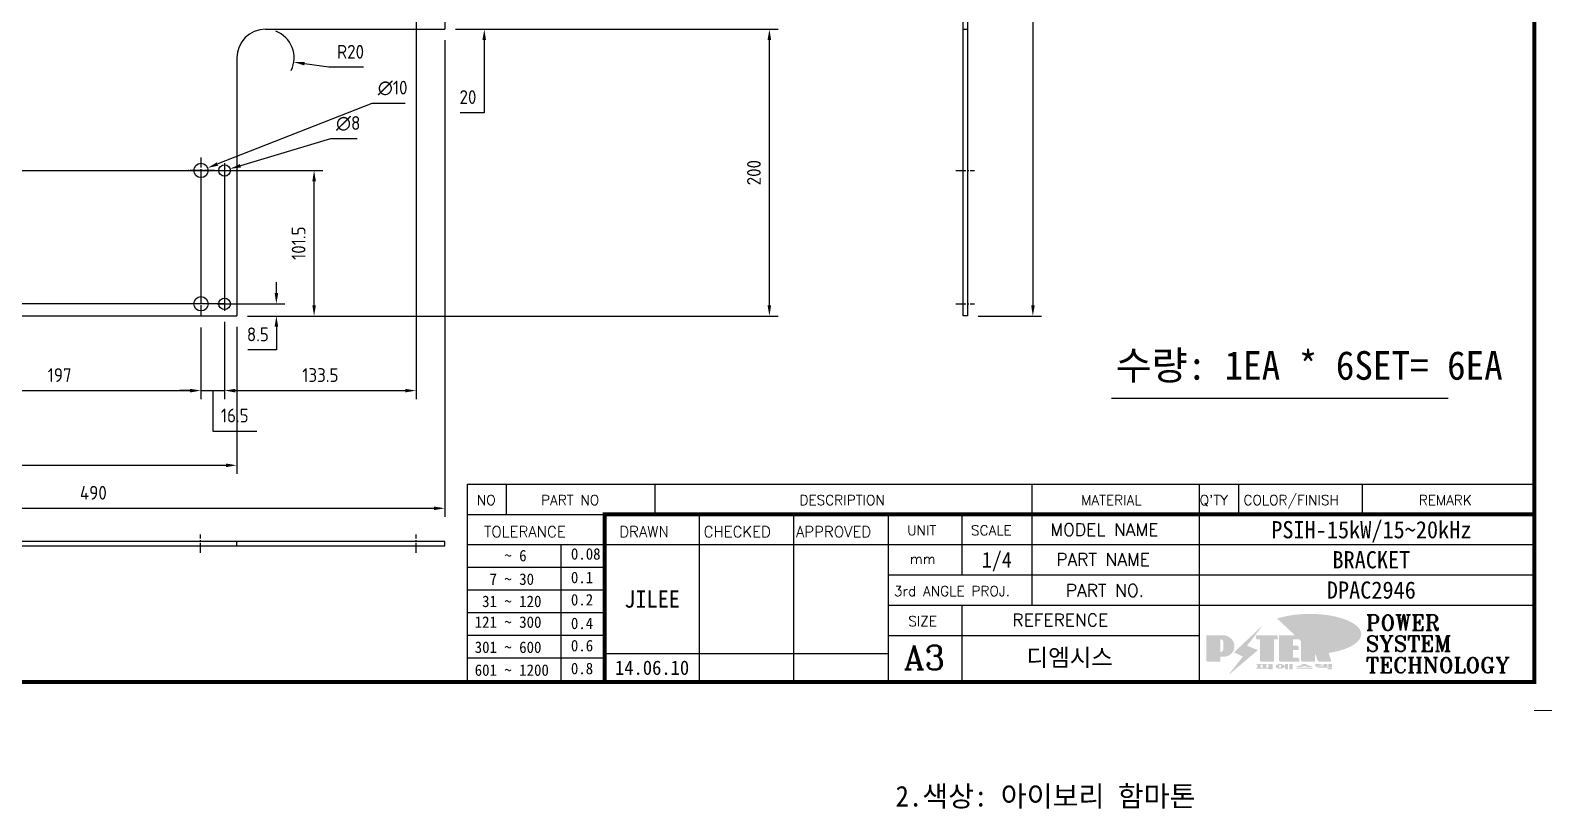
# Model space of a CAD drawing. Header units: millimetres. Extents: x 24815 to 37444, y -10619 to 6020.
# Drawn here: x 28258 to 29313, y -1607 to -1064 of the extents above; entities that cross this region are included whole.
import ezdxf
from ezdxf.enums import TextEntityAlignment as Align

# ---------------------------------------------------------------- set-up
doc = ezdxf.new("R2010")
doc.units = ezdxf.units.MM
doc.linetypes.add('CENTER', pattern=[50.8, 31.75, -6.35, 6.35, -6.35])
doc.linetypes.add('CENTER1', pattern=[10, 7, -1, 1, -1])
doc.layers.add('case', color=3, linetype='Continuous', lineweight=30)
for name, color, linetype in [('CENTER', 1, 'CENTER'), ('CL', 1, 'CENTER'), ('FL', 3, 'Continuous'), ('FORMAT-1', 7, 'Continuous'), ('line', 3, 'Continuous'), ('THIN', 3, 'Continuous')]:
    doc.layers.add(name, color=color, linetype=linetype)
doc.styles.add('HAN', font='')
doc.styles.add('RC', font='ROMANC.SHX')
doc.styles.add('ROMANT', font='romant')
doc.styles.get("Standard").update_dxf_attribs({"font": 'ISOCP.SHX', "bigfont": 'WHGTXT.SHX'})
doc.styles.get('HAN').set_extended_font_data('GulimChe')
doc.dimstyles.new('PS-3', dxfattribs={"dimscale": 3, "dimtxt": 3.2, "dimasz": 2.5, "dimexe": 2, "dimexo": 2.5, "dimgap": 2, "dimtad": 1, "dimtoh": 1, "dimrnd": 0.05, "dimzin": 12, "dimdsep": 46, "dimtxsty": 'Standard', "dimcen": 0, "dimclrt": 2, "dimazin": 3, "dimtfac": 1, "dimtofl": 0, "dimtmove": 0, "dimatfit": 3, "dimfxl": 0.18, "dimtolj": 1, "dimtzin": 0, "dimarcsym": 0})

# ---------------------------------------------------------------- blocks, each defined once
blk = doc.blocks.new('new LOGO')
at = {"layer": 'line'}
h = blk.add_hatch(color=253, dxfattribs=at)
edge = h.paths.add_edge_path()
edge.add_ellipse((333.9, 86.4), major_axis=(-165.9, 0), ratio=0.39426, start_angle=111.5127, end_angle=334.469)
edge.add_ellipse((314.1, 81.2), major_axis=(-153.7, 0), ratio=0.40699, start_angle=121.3066, end_angle=327.7437, ccw=False)
edge.add_line((394, 27.8), (394.7, 25.6))
h = blk.add_hatch(color=250, dxfattribs=at)
h.paths.add_polyline_path([(44.5, 69.4), (46.6, 69.4, -0.129793), (52, 68, 0.221832), (43.6, 71.9), (41.5, 71.9), (41.5, 27.9), (43.6, 27.9, 0.02048), (44.5, 28)], flags=17)
h.paths.add_polyline_path([(44.5, 13.9), (57.3, 13.9, 0.72362), (77.1, 73.9, -0.679777), (54.3, 16.4), (41.5, 16.4), (41.5, -0.1), (3, -0.1), (3, -2.6), (44.5, -2.6)])
h.paths.add_polyline_path([(117.9, 14.2), (71.5, -44.4), (77.1, -39.6), (120.8, 15.6), (92, 28.9), (173.3, 106), (177.5, 111.4), (89.1, 27.6)])
h.paths.add_polyline_path([(162.7, 71.9), (162.7, 69.4), (172.5, 69.4), (172.5, 71.9)], flags=17)
h.paths.add_polyline_path([(217.7, 69.4), (230.5, 69.4), (230.5, 80.4), (227.5, 80.4), (227.5, 71.9), (214.7, 71.9), (214.7, -0.1), (175.5, -0.1), (175.5, -2.6), (217.7, -2.6)])
h.paths.add_polyline_path([(297.8, 46.6), (294.8, 46.6), (294.8, 37.4), (276, 37.4), (276, 10.9), (279, 10.9), (279, 34.9), (297.8, 34.9)])
h.paths.add_polyline_path([(300, 8.4), (297, 8.4), (297, -0.1), (237.5, -0.1), (237.5, -2.6), (300, -2.6)])
h.paths.add_polyline_path([(297.8, 80.4), (294.8, 80.4), (294.8, 71.9), (276, 71.9), (276, 49.1), (279, 49.1), (279, 69.4), (297.8, 69.4)])
h.paths.add_polyline_path([(350.2, 80.4), (347.2, 80.4), (347.2, 61.6), (350.2, 63.5)])
h.paths.add_polyline_path([(350.2, 26.7), (347.2, 35.2), (347.2, -0.1), (308.5, -0.1), (308.5, -2.6), (350.2, -2.6)])
h.paths.add_polyline_path([(402.7, 80.4), (396.5, 80.4), (379.6, 66.8), (400.5, -0.1), (361.8, -0.1), (362.7, -2.6), (403.5, -2.6), (382.6, 64.3)])
blk.add_hatch(color=5, dxfattribs=at).paths.add_polyline_path([(166.3, 35), (131, 49), (180.4, 112.7), (92, 28.9), (120.8, 15.6), (74.4, -43)])
h = blk.add_hatch(color=1, dxfattribs=at)
h.paths.add_polyline_path([(41.5, 16.4), (54.3, 16.4, 1), (54.3, 82.9), (0, 82.9), (0, -0.1), (41.5, -0.1)])
h.paths.add_polyline_path([(41.5, 27.9), (41.5, 71.9), (43.6, 71.9, -0.414214), (54.6, 60.9), (54.6, 38.9, -0.414214), (43.6, 27.9)], flags=16)
h.paths.add_polyline_path([(214.7, 71.9), (227.5, 71.9), (227.5, 82.9), (159.7, 82.9), (159.7, 71.9), (172.5, 71.9), (172.5, -0.1), (214.7, -0.1)])
h.paths.add_polyline_path([(276, 37.4), (294.8, 37.4), (294.8, 49.1), (276, 49.1), (276, 71.9), (294.8, 71.9), (294.8, 82.9), (234.5, 82.9), (234.5, -0.1), (297, -0.1), (297, 10.9), (276, 10.9)])
h.paths.add_polyline_path([(347.2, 35.2), (359.7, -0.1), (400.5, -0.1), (379.6, 66.8), (399.7, 82.9), (380.6, 82.9), (347.2, 61.6), (347.2, 82.9), (305.5, 82.9), (305.5, -0.1), (347.2, -0.1)])
h = blk.add_hatch(color=250, dxfattribs=at)
edge = h.paths.add_edge_path()
edge.add_ellipse((237.8, -17.6), major_axis=(-14.3, 0), ratio=0.526336, start_angle=192.2456, end_angle=269.0748)
edge.add_line((238.1, -10.1), (237.6, -10.1))
edge.add_ellipse((237.8, -17.6), major_axis=(-14.3, 0), ratio=0.526336, start_angle=270.9252, end_angle=449.0748)
edge.add_line((237.6, -25.1), (238.1, -25.1))
edge.add_ellipse((237.8, -17.6), major_axis=(-14.3, 0), ratio=0.526336, start_angle=450.9252, end_angle=527.7544)
edge.add_line((251.7, -19.2), (254.1, -19.2))
edge.add_line((254.1, -19.2), (254.1, -27.1))
edge.add_line((254.1, -27.1), (263.1, -27.1))
edge.add_line((263.1, -27.1), (263.1, -10.1))
edge.add_line((263.1, -10.1), (254.1, -10.1))
edge.add_line((254.1, -10.1), (254.1, -16))
edge.add_line((254.1, -16), (251.7, -16))
h.paths.add_polyline_path([(241, -16.4), (241, -18.7, -1), (234.4, -18.7), (234.4, -16.4, -1)], flags=16)
h.paths.add_polyline_path([(278.2, -10.1), (268.1, -10.1), (268.1, -27.1), (278.2, -27.1)])
h.paths.add_polyline_path([(310.3, -10.1), (310.3, -11.1, -0.157169), (289.3, -17.5), (294, -19.9, 0.128407), (316.3, -15.9, 0.128407), (338.6, -19.9), (343.3, -17.5, -0.157169), (322.2, -11.1), (322.2, -10.1)])
h.paths.add_polyline_path([(342.1, -25.1), (342.1, -22.3), (290.4, -22.3), (290.4, -25.1)])
h.paths.add_polyline_path([(352, -10.1), (352, -16.2, 0.414214), (354, -18.2), (378.7, -18.2), (378.7, -19.6), (390.2, -19.6), (390.2, -10.1), (378.7, -10.1), (378.7, -13.6), (374.7, -13.6), (374.7, -15.1), (378.7, -15.1), (378.7, -16.2), (364.7, -16.2), (364.7, -15.1), (371.2, -15.1), (371.2, -13.6), (364.7, -13.6), (364.7, -12.6), (374.7, -12.6), (374.7, -10.1)])
h.paths.add_polyline_path([(393.8, -10.1), (393.8, -19.6), (405, -19.6), (405, -10.1)])
h.paths.add_polyline_path([(405, -27.1), (405, -20.9), (356.8, -20.9), (356.8, -23), (391.8, -23), (391.8, -27.1)])
h.paths.add_polyline_path([(200.4, -10.1), (200.4, -22.3), (193.2, -22.3), (193.2, -12.6), (196.6, -12.6), (196.6, -10.1), (161, -10.1), (161, -12.6), (164.5, -12.6), (164.5, -22.3), (161, -22.3), (161, -25.1), (200.4, -25.1), (200.4, -27.1), (213.9, -27.1), (213.9, -10.1)])
h.paths.add_polyline_path([(182, -12.6), (175.6, -12.6), (175.6, -22.3), (182, -22.3)], flags=17)
blk = doc.blocks.new('format-3')
at = {"color": 180}
for p, q in [((228.5, 39.49), (228.5, 5)), ((228.5, 39.49), (414.5, 39.49)), ((235.29, 39.49), (235.29, 34.21)), ((261.24, 34.21), (261.24, 39.49)), ((326.9, 39.49), (326.9, 34.21)), ((356.11, 39.49), (356.11, 34.21)), ((362.93, 39.49), (362.93, 34.21)), ((384.48, 39.49), (384.48, 34.21)), ((228.5, 34.21), (252.48, 34.21)), ((268.96, 5), (268.96, 34.21)), ((285.45, 5), (285.45, 34.21)), ((301.94, 5), (301.94, 34.21)), ((314.72, 34.21), (314.72, 23.65)), ((326.9, 34.21), (326.9, 18.37)), ((356.11, 34.21), (356.11, 5)), ((228.5, 28.93), (252.48, 28.93)), ((244.89, 5.23), (244.89, 28.93)), ((252.48, 28.93), (414.5, 28.93)), ((228.5, 24.98), (252.48, 24.98)), ((301.94, 23.65), (414.5, 23.65)), ((228.5, 21.03), (252.48, 21.03)), ((228.5, 17.08), (252.48, 17.08)), ((301.94, 18.37), (414.5, 18.37)), ((314.72, 18.37), (314.72, 5)), ((228.5, 13.13), (252.48, 13.13)), ((301.94, 13.09), (356.11, 13.09)), ((228.5, 9.18), (252.48, 9.18)), ((252.48, 9.95), (301.94, 9.95))]:
    blk.add_line(p, q, dxfattribs=at)
at = {"color": 3, "lineweight": 9}
blk.add_line((414.5, 0), (419.5, 0), dxfattribs=at)
at = {"const_width": 0.7}
blk.add_lwpolyline([(252.48, 5), (252.48, 34.21), (414.5, 34.21)], dxfattribs=at)
at = {"layer": 'FORMAT-1', "const_width": 0.7}
blk.add_lwpolyline([(13, 5), (13, 286.3), (414.5, 286.3), (414.5, 5)], close=True, dxfattribs=at)
at = {"xscale": 0.05400000000000027, "yscale": 0.05400000000000027, "zscale": 0.05400000000000027}
blk.add_blockref('new LOGO', (357.35, 8.65), dxfattribs=at)
at = {"color": 2}
for s, height, style, p in [('NO', 1.742, 'RC', (230.16, 35.83)), ('PART NO', 1.742, 'RC', (241.36, 35.83)), ('DESCRIPTION', 1.7424, 'RC', (286.43, 35.83)), ('MATERIAL', 1.742, 'RC', (335.52, 35.83)), ("Q'TY", 1.742, 'RC', (356.17, 35.83)), ('COLOR/FINISH', 1.7424, 'RC', (363.8, 35.83)), ('REMARK', 1.742, 'RC', (394.37, 35.83)), (' TOLERANCE', 1.9, 'RC', (230.11, 30.22)), ('DRAWN', 1.9, 'RC', (255, 30.22)), ('CHECKED', 1.9, 'RC', (269.71, 30.22)), ('APPROVED', 1.9, 'RC', (285.8, 30.22)), ('UNIT', 1.742, 'RC', (305.19, 30.55)), ('SCALE', 1.742, 'RC', (316.32, 30.55)), ('MODEL NAME', 2.178, 'RC', (330.12, 30.46)), ('    ~ 6', 2, 'HAN', (229.8, 26.03)), ('0.08', 2, 'HAN', (246.57, 26.31)), ('mm', 1.742, 'RC', (305.67, 25.56)), ('PART NAME', 2.178, 'RC', (331.17, 25.24)), ('  7 ~ 30', 2, 'HAN', (229.8, 21.91)), ('0.1', 2, 'HAN', (246.57, 22.2)), ('3rd ANGLE PROJ.', 1.7424, 'RC', (302.87, 19.97)), ('PART NO.', 2.178, 'RC', (332.84, 19.85)), (' 31 ~ 120', 2, 'HAN', (229.8, 18.04)), ('0.2', 2, 'HAN', (246.57, 18.32)), ('121 ~ 300', 2, 'HAN', (229.8, 14.42)), ('0.4', 2, 'HAN', (246.57, 14.2)), ('SIZE', 1.742, 'RC', (305.39, 14.71)), ('REFERENCE', 2.178, 'RC', (323.52, 14.69)), ('301 ~ 600', 2, 'HAN', (229.8, 10.04)), ('0.6', 2, 'HAN', (246.57, 10.32)), ('601 ~ 1200', 2, 'HAN', (229.8, 6.05)), ('0.8', 2, 'HAN', (246.57, 6.33))]:
    blk.add_text(s, height=height, dxfattribs=dict(at, style=style)).set_placement(p)
at = {"style": 'ROMANT'}
for s, p in [('POWER', (385.15, 13.96)), ('SYSTEM', (385.15, 10.31)), ('TECHNOLOGY', (385.15, 6.56))]:
    blk.add_text(s, height=2.7, dxfattribs=at).set_placement(p)
at = {"color": 2, "lineweight": 25, "style": 'RC'}
blk.add_text('A3', height=4.182, dxfattribs=at).set_placement((304.61, 7.14))
at = {"style": 'HAN'}
for tag, height, p in [('MODEL-NAME', 3, (386.1, 31.53)), ('SCALE', 2.7, (320.81, 26.29)), ('PART-NAME', 3, (386.1, 26.29)), ('PART-NO', 3, (386.1, 21.01)), ('DRA-BY', 3, (260.72, 19.44)), ('CH-BY', 3, (277.21, 19.44)), ('APP-BY', 3, (293.7, 19.44)), ('관련업체', 3, (333.52, 9.26)), ('DRA-DATE', 2.5, (260.72, 7.47)), ('CH-DATE', 2.5, (277.21, 7.47)), ('APP-DATE', 2.5, (293.7, 7.47))]:
    blk.add_attdef(tag, text='', height=height, dxfattribs=at).set_placement(p, align=Align.MIDDLE_CENTER)
blk = doc.blocks.new('*D711')
at = {"color": 0, "lineweight": -2, "ltscale": 10, "transparency": 16777216}
for p, q in [((28465.8, -1089.5), (28448.9, -1087)), ((28490.1, -1089.5), (28465.8, -1089.5))]:
    blk.add_line(p, q, dxfattribs=at)
blk.add_arc((28421.7, -1083), 20, 334.4132, 68.5141, dxfattribs=at)
at = {"color": 0, "ltscale": 10, "transparency": 16777216}
blk.add_solid([(28449.1, -1085.8), (28448.7, -1088.2), (28441.5, -1085.9)], dxfattribs=at)
at = {"layer": 'Defpoints', "color": 0, "ltscale": 10, "transparency": 16777216}
for p in [(28421.7, -1083), (28441.5, -1085.9)]:
    blk.add_point(p, dxfattribs=at)
at = {"color": 2, "ltscale": 10, "transparency": 16777216, "insert": (28481, -1078.7), "char_height": 9.6, "attachment_point": 5}
blk.add_mtext('\\A1;R20', dxfattribs=at)
blk = doc.blocks.new('*D764')
at = {"color": 0, "lineweight": -2, "ltscale": 10, "transparency": 16777216}
for p, q in [((28429.3, -1247), (28429.3, -1239.5)), ((28389.7, -1254.5), (28435.3, -1254.5)), ((28409.2, -1263), (28435.3, -1263)), ((28429.3, -1270.5), (28429.3, -1286.6)), ((28429.3, -1286.6), (28409.5, -1286.6))]:
    blk.add_line(p, q, dxfattribs=at)
at = {"color": 0, "ltscale": 10, "transparency": 16777216}
for points in [[(28428.1, -1247), (28430.6, -1247), (28429.3, -1254.5)], [(28428.1, -1270.5), (28430.6, -1270.5), (28429.3, -1263)]]:
    blk.add_solid(points, dxfattribs=at)
at = {"layer": 'Defpoints', "color": 0, "ltscale": 10, "transparency": 16777216}
for p in [(28382.2, -1254.5), (28429.3, -1254.5), (28401.7, -1263)]:
    blk.add_point(p, dxfattribs=at)
at = {"color": 2, "ltscale": 10, "transparency": 16777216, "insert": (28416.4, -1275.8), "char_height": 9.6, "attachment_point": 5}
blk.add_mtext('\\A1;8.5', dxfattribs=at)
blk = doc.blocks.new('*D765')
at = {"color": 0, "lineweight": -2, "ltscale": 10, "transparency": 16777216}
for p, q in [((28389.7, -1161.5), (28461.6, -1161.5)), ((28455.6, -1255.5), (28455.6, -1169)), ((28409.2, -1263), (28461.6, -1263))]:
    blk.add_line(p, q, dxfattribs=at)
at = {"color": 0, "ltscale": 10, "transparency": 16777216}
for points in [[(28454.4, -1169), (28456.9, -1169), (28455.6, -1161.5)], [(28454.4, -1255.5), (28456.9, -1255.5), (28455.6, -1263)]]:
    blk.add_solid(points, dxfattribs=at)
at = {"layer": 'Defpoints', "color": 0, "ltscale": 10, "transparency": 16777216}
for p in [(28382.2, -1161.5), (28455.6, -1161.5), (28401.7, -1263)]:
    blk.add_point(p, dxfattribs=at)
at = {"color": 2, "ltscale": 10, "transparency": 16777216, "insert": (28444.8, -1212.2), "char_height": 9.6, "attachment_point": 5, "rotation": 90}
blk.add_mtext('\\A1;101.5', dxfattribs=at)
blk = doc.blocks.new('*D780')
at = {"color": 0, "lineweight": -2, "ltscale": 10, "transparency": 16777216}
for p, q in [((28574.3, -1035.5), (28574.3, -1028)), ((28539.7, -1043), (28580.3, -1043)), ((28554.2, -1063), (28580.3, -1063)), ((28574.3, -1070.5), (28574.3, -1121.2)), ((28574.3, -1121.2), (28557.5, -1121.2))]:
    blk.add_line(p, q, dxfattribs=at)
at = {"color": 0, "ltscale": 10, "transparency": 16777216}
for points in [[(28573, -1035.5), (28575.5, -1035.5), (28574.3, -1043)], [(28573, -1070.5), (28575.5, -1070.5), (28574.3, -1063)]]:
    blk.add_solid(points, dxfattribs=at)
at = {"layer": 'Defpoints', "color": 0, "ltscale": 10, "transparency": 16777216}
for p in [(28532.2, -1043), (28574.3, -1043), (28546.7, -1063)]:
    blk.add_point(p, dxfattribs=at)
at = {"color": 2, "ltscale": 10, "transparency": 16777216, "insert": (28562.9, -1110.3), "char_height": 9.6, "attachment_point": 5}
blk.add_mtext('\\A1;20', dxfattribs=at)
blk = doc.blocks.new('*D708')
at = {"color": 0, "lineweight": -2, "ltscale": 10, "transparency": 16777216}
for p, q in [((28554.2, -1063), (28779.1, -1063)), ((28773.1, -1255.5), (28773.1, -1070.5)), ((28409.2, -1263), (28779.1, -1263))]:
    blk.add_line(p, q, dxfattribs=at)
at = {"color": 0, "ltscale": 10, "transparency": 16777216}
for points in [[(28771.8, -1070.5), (28774.3, -1070.5), (28773.1, -1063)], [(28771.8, -1255.5), (28774.3, -1255.5), (28773.1, -1263)]]:
    blk.add_solid(points, dxfattribs=at)
at = {"layer": 'Defpoints', "color": 0, "ltscale": 10, "transparency": 16777216}
for p in [(28546.7, -1063), (28773.1, -1063), (28401.7, -1263)]:
    blk.add_point(p, dxfattribs=at)
at = {"color": 2, "ltscale": 10, "transparency": 16777216, "insert": (28762.3, -1163), "char_height": 9.6, "attachment_point": 5, "rotation": 90}
blk.add_mtext('\\A1;200', dxfattribs=at)
blk = doc.blocks.new('*D709')
at = {"color": 0, "lineweight": -2, "ltscale": 10, "transparency": 16777216}
for p, q in [((28918.6, -718), (28962.8, -718)), ((28956.8, -725.5), (28956.8, -1255.5)), ((28918.6, -1263), (28962.8, -1263))]:
    blk.add_line(p, q, dxfattribs=at)
at = {"color": 0, "ltscale": 10, "transparency": 16777216}
for points in [[(28955.6, -725.5), (28958.1, -725.5), (28956.8, -718)], [(28955.6, -1255.5), (28958.1, -1255.5), (28956.8, -1263)]]:
    blk.add_solid(points, dxfattribs=at)
at = {"layer": 'Defpoints', "color": 0, "ltscale": 10, "transparency": 16777216}
for p in [(28911.1, -718), (28911.1, -1263), (28956.8, -1263)]:
    blk.add_point(p, dxfattribs=at)
at = {"color": 2, "ltscale": 10, "transparency": 16777216, "insert": (28946, -990.5), "char_height": 9.6, "attachment_point": 5, "rotation": 90}
blk.add_mtext('\\A1;545', dxfattribs=at)
blk = doc.blocks.new('ADSADSGA')
at = {"color": 1, "linetype": 'CENTER1'}
for p, q in [((-19883.5, 17648.6), (-19896.5, 17648.6)), ((-19883.5, 17348.6), (-19896.5, 17348.6)), ((-19896.5, 17230.1), (-19883.5, 17230.1)), ((-19896.5, 17137.1), (-19883.5, 17137.1))]:
    blk.add_line(p, q, dxfattribs=at)
at = {"layer": 'case', "color": 3, "lineweight": -3}
for p, q in [((-19891.5, 17673.6), (-19888.5, 17673.6)), ((-19891.5, 17128.6), (-19891.5, 17673.6)), ((-19888.5, 17673.6), (-19888.5, 17128.6)), ((-19888.5, 17128.6), (-19891.5, 17128.6))]:
    blk.add_line(p, q, dxfattribs=at)
at = {"layer": 'case', "color": 3}
blk.add_line((-19891.5, 17328.6), (-19888.5, 17328.6), dxfattribs=at)
blk = doc.blocks.new('A$C4C521A20')
at = {"color": 1, "linetype": 'CENTER1'}
for p, q in [((130.5, 520), (119.5, 520)), ((125, 525.5), (125, 514.5)), ((-325, 425.5), (-325, 414.5)), ((-319.5, 420), (-330.5, 420)), ((125, 225.5), (125, 214.5)), ((125, 225.5), (125, 214.5)), ((130.5, 220), (119.5, 220)), ((130.5, 220), (119.5, 220)), ((-213, 101.5), (-231, 101.5)), ((-15.5, 101.5), (-34, 101.5)), ((-325, 25.5), (-325, 14.5)), ((-319.5, 20), (-330.5, 20)), ((-213, 8.5), (-231, 8.5)), ((-15.5, 8.5), (-34, 8.5))]:
    blk.add_line(p, q, dxfattribs=at)
at = {"color": 1, "linetype": 'CENTER1', "lineweight": -3}
for p, q in [((-222, 110.5), (-222, 92.5)), ((-25, 110.5), (-25, 92.5)), ((-222, 17.5), (-222, -0.5)), ((-25, 17.5), (-25, -0.5))]:
    blk.add_line(p, q, dxfattribs=at)
for centre, radius in [((-144, 501), 1.62), ((-80, 501), 1.62), ((-31, 485), 1.62), ((69, 485), 1.62), ((-31, 435), 1.62), ((44, 435), 1.62), ((-270, 427.6), 2.46), ((-203.5, 427.6), 2.46), ((125, 420), 1.62), ((-265.5, 380), 1.62), ((-208, 380), 1.62), ((-144, 369), 1.62), ((-80, 369), 1.62), ((-260.3, 363), 1.62), ((-213.3, 363), 1.62), ((-173, 339), 1.62), ((-63, 339), 1.62), ((-173, 299), 1.62), ((-63, 299), 1.62), ((-173, 279), 1.62), ((-63, 279), 1.62), ((-260.3, 267), 1.62), ((-213.3, 267), 1.62), ((125, 270), 1.62), ((-265.5, 250), 1.62), ((-208, 250), 1.62), ((-173, 239), 1.62), ((-63, 239), 1.62), ((-31, 235), 1.62), ((44, 235), 1.62)]:
    blk.add_circle(centre, radius)
at = {"layer": 'case', "color": 3, "lineweight": -3}
for p, q in [((-167, 465), (-167, 545)), ((-167, 545), (145, 545)), ((145, 545), (145, 200)), ((-345, 0), (-345, 445)), ((-345, 445), (-187, 445)), ((20, 200), (145, 200)), ((0, 180), (0, 0)), ((-345, 0), (0, 0))]:
    blk.add_line(p, q, dxfattribs=at)
for centre, radius in [((125, 520), 4.5), ((-325, 420), 4.5), ((125, 220), 4.5), ((-222, 101.5), 5), ((-25, 101.5), 5), ((-238.5, 101.5), 4), ((-8.5, 101.5), 4), ((-325, 20), 4.5), ((-238.5, 8.5), 4), ((-222, 8.5), 5), ((-25, 8.5), 5), ((-8.5, 8.5), 4)]:
    blk.add_circle(centre, radius, dxfattribs=at)
at = {"layer": 'case', "color": 3}
blk.add_circle((125, 220), 4.5, dxfattribs=at)
at = {"layer": 'case', "color": 3, "lineweight": -3}
for centre, start, end in [((-187, 465), 270, 0), ((20, 180), 90, 180)]:
    blk.add_arc(centre, 20, start, end, dxfattribs=at)
at = {"layer": 'CENTER'}
for p, q in [((-149, 501), (-139, 501)), ((-144, 506), (-144, 496)), ((-85, 501), (-75, 501)), ((-80, 506), (-80, 496)), ((-31, 487), (-31, 483)), ((69, 487), (69, 483)), ((-29, 485), (-33, 485)), ((71, 485), (67, 485)), ((-29, 435), (-33, 435)), ((-31, 437), (-31, 433)), ((46, 435), (42, 435)), ((44, 437), (44, 433)), ((127, 420), (123, 420)), ((125, 422), (125, 418)), ((-270.5, 380), (-260.5, 380)), ((-265.5, 385), (-265.5, 375)), ((-213, 380), (-203, 380)), ((-208, 385), (-208, 375)), ((-144, 374), (-144, 364)), ((-80, 374), (-80, 364)), ((-265.3, 363), (-255.3, 363)), ((-260.3, 368), (-260.3, 358)), ((-218.3, 363), (-208.3, 363)), ((-213.3, 368), (-213.3, 358)), ((-149, 369), (-139, 369)), ((-85, 369), (-75, 369)), ((-178, 339), (-168, 339)), ((-173, 344), (-173, 334)), ((-68, 339), (-58, 339)), ((-63, 344), (-63, 334)), ((-178, 299), (-168, 299)), ((-173, 304), (-173, 294)), ((-68, 299), (-58, 299)), ((-63, 304), (-63, 294)), ((-178, 279), (-168, 279)), ((-173, 284), (-173, 274)), ((-68, 279), (-58, 279)), ((-63, 284), (-63, 274)), ((-265.3, 267), (-255.3, 267)), ((-260.3, 272), (-260.3, 262)), ((-218.3, 267), (-208.3, 267)), ((-213.3, 272), (-213.3, 262)), ((127, 270), (123, 270)), ((125, 272), (125, 268)), ((-265.5, 255), (-265.5, 245)), ((-208, 255), (-208, 245)), ((-270.5, 250), (-260.5, 250)), ((-213, 250), (-203, 250)), ((-173, 244), (-173, 234)), ((-63, 244), (-63, 234)), ((-178, 239), (-168, 239)), ((-68, 239), (-58, 239)), ((-29, 235), (-33, 235)), ((-31, 237), (-31, 233)), ((46, 235), (42, 235)), ((44, 237), (44, 233))]:
    blk.add_line(p, q, dxfattribs=at)
at = {"layer": 'CENTER', "ltscale": 10}
for p, q in [((-31, 435), (-31, 485)), ((-31, 485), (69, 485)), ((125, 420), (125, 270)), ((-238.5, 106.5), (-238.5, 96.5)), ((-8.5, 106.5), (-8.5, 96.5)), ((-243.5, 101.5), (-233.5, 101.5)), ((-13.5, 101.5), (-3.5, 101.5)), ((-238.5, 13.5), (-238.5, 3.5)), ((-8.5, 13.5), (-8.5, 3.5)), ((-243.5, 8.5), (-233.5, 8.5)), ((-13.5, 8.5), (-3.5, 8.5))]:
    blk.add_line(p, q, dxfattribs=at)
for points in [[(-144, 501), (-80, 501), (-80, 369), (-144, 369)], [(-31, 435), (44, 435), (44, 235), (-31, 235)], [(-208, 250), (-265.5, 250), (-265.5, 380), (-208, 380)], [(-260.3, 363), (-213.3, 363), (-213.3, 267), (-260.3, 267)], [(-173, 339), (-63, 339), (-63, 299), (-173, 299)], [(-173, 279), (-63, 279), (-63, 239), (-173, 239)], [(-238.5, 101.5), (-8.5, 101.5), (-8.5, 8.5), (-238.5, 8.5)], [(-222, 101.5), (-25, 101.5), (-25, 8.5), (-222, 8.5)]]:
    blk.add_lwpolyline(points, close=True, dxfattribs=at)
at = {"layer": 'CL'}
for p, q in [((-274, 427.6), (-266, 427.6)), ((-270, 431.6), (-270, 423.6)), ((-207.5, 427.6), (-199.5, 427.6)), ((-203.5, 431.6), (-203.5, 423.6))]:
    blk.add_line(p, q, dxfattribs=at)
at = {"layer": 'FL'}
for centre in [(-270, 427.6), (-203.5, 427.6)]:
    blk.add_arc(centre, 3, 270, 180, dxfattribs=at)
at = {"layer": 'THIN'}
for centre, start, end in [((-144, 501), 255, 165), ((-80, 501), 255, 165), ((-31, 485), 165, 75), ((69, 485), 165, 75), ((-31, 435), 165, 75), ((44, 435), 165, 75), ((125, 420), 165, 75), ((-265.5, 380), 255, 165), ((-208, 380), 255, 165), ((-144, 369), 255, 165), ((-80, 369), 255, 165), ((-260.3, 363), 255, 165), ((-213.3, 363), 255, 165), ((-173, 339), 255, 165), ((-63, 339), 255, 165), ((-173, 299), 255, 165), ((-63, 299), 255, 165), ((-173, 279), 255, 165), ((-63, 279), 255, 165), ((-260.3, 267), 255, 165), ((-213.3, 267), 255, 165), ((125, 270), 165, 75), ((-265.5, 250), 255, 165), ((-208, 250), 255, 165), ((-173, 239), 255, 165), ((-63, 239), 255, 165), ((-31, 235), 165, 75), ((44, 235), 165, 75)]:
    blk.add_arc(centre, 2, start, end, dxfattribs=at)
blk = doc.blocks.new('*D812')
at = {"color": 0, "lineweight": -2, "transparency": 16777216}
for p, q in [((28179.7, -1271), (28179.7, -1321)), ((28376.7, -1271), (28376.7, -1321)), ((28187.2, -1315), (28369.2, -1315))]:
    blk.add_line(p, q, dxfattribs=at)
at = {"color": 0, "transparency": 16777216}
for points in [[(28187.2, -1313.8), (28187.2, -1316.3), (28179.7, -1315)], [(28369.2, -1313.8), (28369.2, -1316.3), (28376.7, -1315)]]:
    blk.add_solid(points, dxfattribs=at)
at = {"layer": 'Defpoints', "color": 0, "transparency": 16777216}
for p in [(28179.7, -1263.5), (28376.7, -1263.5), (28376.7, -1315)]:
    blk.add_point(p, dxfattribs=at)
at = {"color": 2, "transparency": 16777216, "insert": (28278.2, -1304.2), "char_height": 9.6, "attachment_point": 5}
blk.add_mtext('\\A1;197', dxfattribs=at)
blk = doc.blocks.new('*D813')
at = {"color": 0, "lineweight": -2, "transparency": 16777216}
for p, q in [((28376.7, -1271), (28376.7, -1321)), ((28393.2, -1267), (28393.2, -1321)), ((28369.2, -1315), (28361.7, -1315)), ((28376.7, -1315), (28393.2, -1315)), ((28385, -1315), (28385, -1343.2)), ((28400.7, -1315), (28408.2, -1315)), ((28385, -1343.2), (28415.6, -1343.2))]:
    blk.add_line(p, q, dxfattribs=at)
at = {"color": 0, "transparency": 16777216}
for points in [[(28369.2, -1313.8), (28369.2, -1316.3), (28376.7, -1315)], [(28400.7, -1313.8), (28400.7, -1316.3), (28393.2, -1315)]]:
    blk.add_solid(points, dxfattribs=at)
at = {"layer": 'Defpoints', "color": 0, "transparency": 16777216}
for p in [(28376.7, -1263.5), (28393.2, -1259.5), (28393.2, -1315)]:
    blk.add_point(p, dxfattribs=at)
at = {"color": 2, "transparency": 16777216, "insert": (28400.3, -1332.4), "char_height": 9.6, "attachment_point": 5}
blk.add_mtext('\\A1;16.5', dxfattribs=at)
blk = doc.blocks.new('*D814')
at = {"color": 0, "lineweight": -2, "ltscale": 10, "transparency": 16777216}
for p, q in [((28056.7, -1270.5), (28056.7, -1373.1)), ((28401.7, -1270.5), (28401.7, -1373.1)), ((28064.2, -1367.1), (28394.2, -1367.1))]:
    blk.add_line(p, q, dxfattribs=at)
at = {"color": 0, "ltscale": 10, "transparency": 16777216}
for points in [[(28064.2, -1365.9), (28064.2, -1368.4), (28056.7, -1367.1)], [(28394.2, -1365.9), (28394.2, -1368.4), (28401.7, -1367.1)]]:
    blk.add_solid(points, dxfattribs=at)
at = {"layer": 'Defpoints', "color": 0, "ltscale": 10, "transparency": 16777216}
for p in [(28056.7, -1263), (28401.7, -1263), (28401.7, -1367.1)]:
    blk.add_point(p, dxfattribs=at)
at = {"color": 2, "ltscale": 10, "transparency": 16777216, "insert": (28229.2, -1356.3), "char_height": 9.6, "attachment_point": 5}
blk.add_mtext('\\A1;345', dxfattribs=at)
blk = doc.blocks.new('*D815')
at = {"color": 0, "lineweight": -2, "transparency": 16777216}
for p, q in [((28546.7, -1070.5), (28546.7, -1403.1)), ((28056.7, -1270.5), (28056.7, -1403.1)), ((28064.2, -1397.1), (28539.2, -1397.1))]:
    blk.add_line(p, q, dxfattribs=at)
at = {"color": 0, "transparency": 16777216}
for points in [[(28064.2, -1395.9), (28064.2, -1398.4), (28056.7, -1397.1)], [(28539.2, -1395.9), (28539.2, -1398.4), (28546.7, -1397.1)]]:
    blk.add_solid(points, dxfattribs=at)
at = {"layer": 'Defpoints', "color": 0, "transparency": 16777216}
for p in [(28546.7, -1063), (28056.7, -1263), (28546.7, -1397.1)]:
    blk.add_point(p, dxfattribs=at)
at = {"color": 2, "transparency": 16777216, "insert": (28301.7, -1386.3), "char_height": 9.6, "attachment_point": 5}
blk.add_mtext('\\A1;490', dxfattribs=at)
blk = doc.blocks.new('*D816')
at = {"color": 0, "lineweight": -2, "transparency": 16777216}
for p, q in [((28526.7, -1056), (28526.7, -1321)), ((28393.2, -1267), (28393.2, -1321)), ((28400.7, -1315), (28519.2, -1315))]:
    blk.add_line(p, q, dxfattribs=at)
at = {"color": 0, "transparency": 16777216}
for points in [[(28400.7, -1313.8), (28400.7, -1316.3), (28393.2, -1315)], [(28519.2, -1313.8), (28519.2, -1316.3), (28526.7, -1315)]]:
    blk.add_solid(points, dxfattribs=at)
at = {"layer": 'Defpoints', "color": 0, "transparency": 16777216}
for p in [(28526.7, -1048.5), (28393.2, -1259.5), (28526.7, -1315)]:
    blk.add_point(p, dxfattribs=at)
at = {"color": 2, "transparency": 16777216, "insert": (28460, -1304.2), "char_height": 9.6, "attachment_point": 5}
blk.add_mtext('\\A1;133.5', dxfattribs=at)
blk = doc.blocks.new('*D817')
at = {"color": 0, "lineweight": -2, "ltscale": 10, "transparency": 16777216}
for p, q in [((28467.1, -1139.5), (28404.2, -1158.2)), ((28485.6, -1139.5), (28467.1, -1139.5))]:
    blk.add_line(p, q, dxfattribs=at)
at = {"color": 0, "ltscale": 10, "transparency": 16777216}
blk.add_solid([(28403.9, -1157), (28404.6, -1159.4), (28397.1, -1160.3)], dxfattribs=at)
at = {"layer": 'Defpoints', "color": 0, "ltscale": 10, "transparency": 16777216}
for p in [(28397.1, -1160.3), (28389.4, -1162.6)]:
    blk.add_point(p, dxfattribs=at)
at = {"color": 2, "ltscale": 10, "transparency": 16777216, "insert": (28479.4, -1128.7), "char_height": 9.6, "attachment_point": 5}
blk.add_mtext('\\A1;∅8', dxfattribs=at)
blk = doc.blocks.new('*D818')
at = {"color": 0, "lineweight": -2, "ltscale": 10, "transparency": 16777216}
for p, q in [((28495.8, -1114.8), (28388.4, -1156.9)), ((28519.1, -1114.8), (28495.8, -1114.8))]:
    blk.add_line(p, q, dxfattribs=at)
at = {"color": 0, "ltscale": 10, "transparency": 16777216}
blk.add_solid([(28387.9, -1155.8), (28388.8, -1158.1), (28381.4, -1159.7)], dxfattribs=at)
at = {"layer": 'Defpoints', "color": 0, "ltscale": 10, "transparency": 16777216}
for p in [(28381.4, -1159.7), (28372.1, -1163.3)]:
    blk.add_point(p, dxfattribs=at)
at = {"color": 2, "ltscale": 10, "transparency": 16777216, "insert": (28510.4, -1104), "char_height": 9.6, "attachment_point": 5}
blk.add_mtext('\\A1;∅10', dxfattribs=at)

msp = doc.modelspace()

# ---------------------------------------------------------------- linework, layer by layer
msp.add_line((29011.53964, -1320.4009), (29246.42985, -1320.4009))
at = {"color": 1, "linetype": 'CENTER1'}
for p, q in [((28376.459, -1428.29016), (28376.459, -1415.29016)), ((28526.72519, -1428.29016), (28526.72519, -1415.29016))]:
    msp.add_line(p, q, dxfattribs=at)
at = {"color": 3, "ltscale": 10}
msp.add_line((28401.709, -1423.29016), (28401.709, -1420.29016), dxfattribs=at)
at = {"layer": 'case', "color": 3, "lineweight": -3}
for p, q in [((28546.72519, -1420.29016), (28056.72519, -1420.29016)), ((28056.72519, -1423.29016), (28546.72519, -1423.29016)), ((28546.72519, -1423.29016), (28546.72519, -1420.29016))]:
    msp.add_line(p, q, dxfattribs=at)

# ---------------------------------------------------------------- block references
at = {"xscale": 4.000000000007276, "yscale": 4.000000000007276, "zscale": 4.000000000007276}
msp.add_blockref('format-3', (27648.41404, -1538.16844), dxfattribs=at).add_auto_attribs({'DRA-DATE': '14.06.10', 'DRA-BY': 'JILEE', 'MODEL-NAME': 'PSIH-15kW/15~20kHz', 'PART-NAME': 'BRACKET', 'PART-NO': 'DPAC2946', 'SCALE': '1/4', '관련업체': '디엠시스'})
for name, p in [('A$C4C521A20', (28401.72519, -1262.9848)), ('ADSADSGA', (48799.63263, -18391.58128))]:
    msp.add_blockref(name, p)

# ---------------------------------------------------------------- texts
at = {"color": 2, "style": 'HAN'}
for s, height, p in [('수량: 1EA * 6SET= 6EA', 20, (29014.4823, -1307.45034)), ('2.색상: 아이보리 함마톤', 14.4, (28861.07088, -1605.12347, 33339.93609))]:
    msp.add_text(s, height=height, dxfattribs=at).set_placement(p)

# ---------------------------------------------------------------- dimensions: what is measured, and where the dimension line sits
at = {"ltscale": 10}
for base, p1, p2, picture, middle in [((28956.82312, -1262.9848), (28911.14145, -717.9848), (28911.14145, -1262.9848), '*D709', (28946.02312, -990.4848)), ((28773.09932, -1062.9848), (28401.72519, -1262.9848), (28546.72519, -1062.9848), '*D708', (28762.29837, -1162.9848)), ((28455.6199, -1161.4848), (28401.72519, -1262.9848), (28382.22519, -1161.4848), '*D765', (28444.8199, -1212.2348))]:
    dim = msp.add_linear_dim(base=base, p1=p1, p2=p2, angle=90, dimstyle='PS-3', dxfattribs=at)
    dim.commit()
    dim.dimension.update_dxf_attribs({"geometry": picture, "text_midpoint": middle})
for base, p1, p2, picture, middle in [((28574.28936, -1042.9848), (28546.72519, -1062.9848), (28532.22519, -1042.9848), '*D780', (28562.88369, -1121.15033)), ((28429.34621, -1254.4848), (28401.72519, -1262.9848), (28382.22519, -1254.4848), '*D764', (28416.42739, -1286.64518))]:
    dim = msp.add_linear_dim(base=base, p1=p1, p2=p2, angle=90, dimstyle='PS-3', dxfattribs=at)
    dim.commit()
    dim.dimension.update_dxf_attribs({"geometry": picture, "text_midpoint": middle, "dimtype": 160})
for base, p1, p2, picture, middle in [((28526.72519, -1315.03406), (28393.22519, -1259.4848), (28526.72519, -1048.4848), '*D816', (28459.97519, -1304.23406)), ((28376.72519, -1315.03406), (28179.72519, -1263.4848), (28376.72519, -1263.4848), '*D812', (28278.22519, -1304.23406)), ((28393.22519, -1315.03406), (28376.72519, -1263.4848), (28393.22519, -1259.4848), '*D813', (28390.97519, -1332.43406))]:
    dim = msp.add_linear_dim(base=base, p1=p1, p2=p2, dimstyle='PS-3', override={"dimtmove": 1})
    dim.commit()
    dim.dimension.update_dxf_attribs({"geometry": picture, "text_midpoint": middle})
dim = msp.add_linear_dim(base=(28546.72519, -1397.11582), p1=(28056.72519, -1262.9848), p2=(28546.72519, -1062.9848), dimstyle='PS-3')
dim.commit()
dim.dimension.update_dxf_attribs({"geometry": '*D815', "text_midpoint": (28301.72519, -1386.31582)})
dim = msp.add_radius_dim(center=(28421.72519, -1082.9848), mpoint=(28441.51073, -1085.90579), dimstyle='PS-3', dxfattribs=at)
dim.commit()
dim.dimension.update_dxf_attribs({"geometry": '*D711', "text_midpoint": (28465.84882, -1089.49889)})
for p1, p2, picture, middle in [((28372.06995, -1163.3093), (28381.38042, -1159.6603), '*D818', (28510.41977, -1114.82591)), ((28389.39107, -1162.62476), (28397.05931, -1160.34484), '*D817', (28479.373, -1139.51055))]:
    dim = msp.add_diameter_dim_2p(p1=p1, p2=p2, dimstyle='PS-3', dxfattribs=at)
    dim.commit()
    dim.dimension.update_dxf_attribs({"geometry": picture, "text_midpoint": middle, "dimtype": 163})
dim = msp.add_linear_dim(base=(28401.72519, -1367.11582), p1=(28056.72519, -1262.9848), p2=(28401.72519, -1262.9848), dimstyle='PS-3', dxfattribs=at)
dim.commit()
dim.dimension.update_dxf_attribs({"geometry": '*D814', "text_midpoint": (28229.22519, -1356.31582)})

doc.saveas('drawing.dxf')
